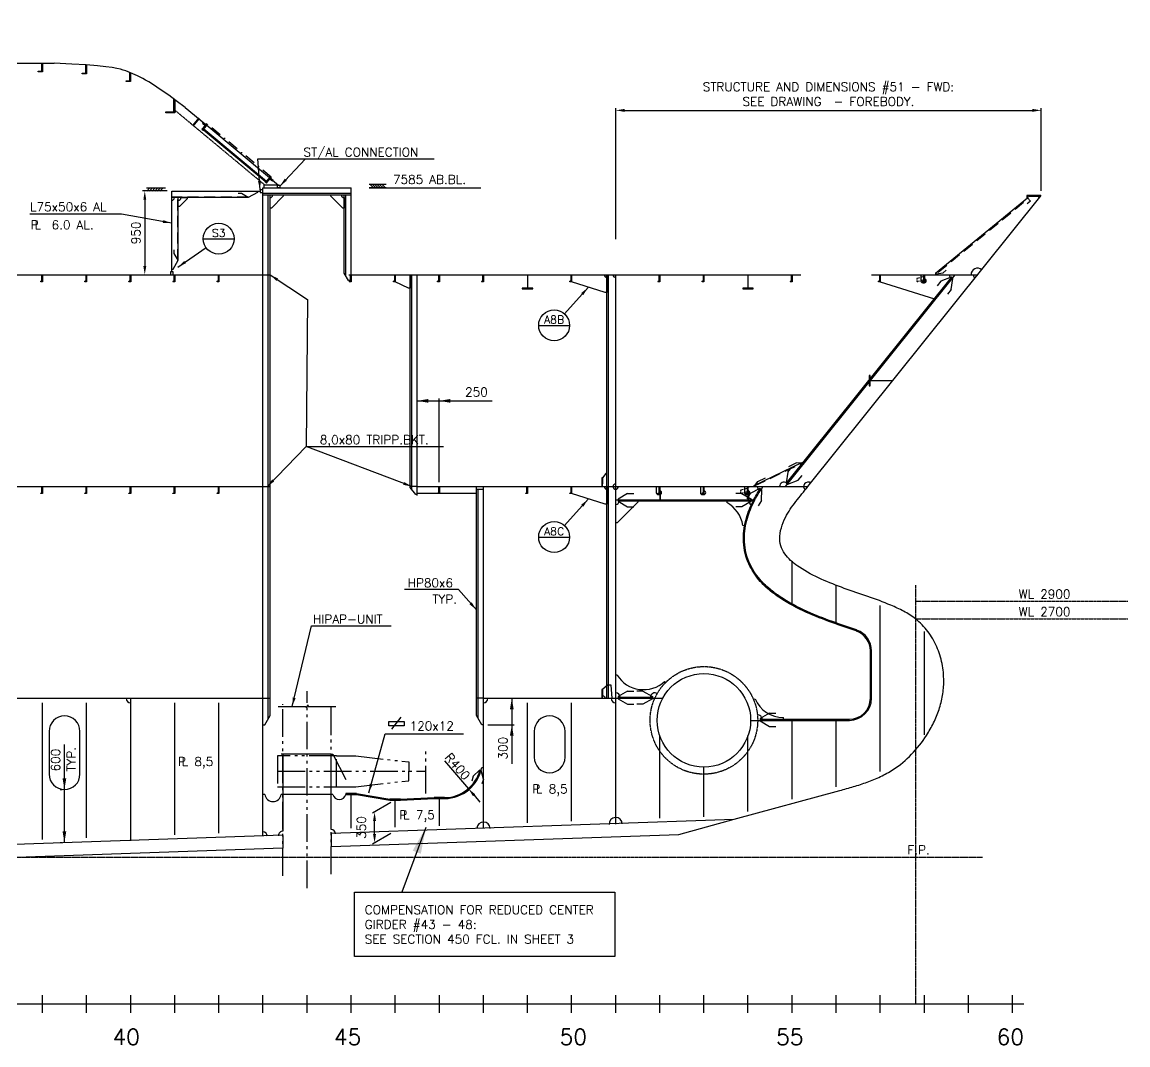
# Model space of a CAD drawing. Extents: x 53504 to 219407, y 25397 to 156081.
# Drawn here: x 135200 to 147739, y 88705 to 100298 of the extents above; entities that cross this region are included whole.
import ezdxf
from ezdxf.enums import TextEntityAlignment as Align

# ---------------------------------------------------------------- set-up
doc = ezdxf.new("R2010")
doc.units = 0
doc.header["$LTSCALE"] = 250
for name, pattern in [('CENTER', [3, 2.5, -0.25, 0, -0.25]), ('DASHDOT', [1, 0.5, -0.25, 0, -0.25]), ('DASHED', [0.75, 0.5, -0.25]), ('PHANTOM', [2.1, 1.25, -0.2, 0.125, -0.2, 0.125, -0.2])]:
    doc.linetypes.add(name, pattern=pattern)
doc.layers.get('0').update_dxf_attribs({"linetype": 'CONTINUOUS'})
doc.layers.get('DEFPOINTS').update_dxf_attribs({"linetype": 'CONTINUOUS'})
for name, color, linetype in [('REV C3', 3, 'CONTINUOUS'), ('S0CE1', 1, 'CENTER'), ('S0CO1', 1, 'CONTINUOUS'), ('S0CO2', 2, 'CONTINUOUS'), ('S0CO3', 3, 'CONTINUOUS'), ('S0CO5', 4, 'CONTINUOUS'), ('S0DA1', 1, 'DASHED'), ('S0DIM', 2, 'CONTINUOUS'), ('S0PH1', 1, 'PHANTOM'), ('S0TX2', 2, 'CONTINUOUS'), ('S0TX3', 3, 'CONTINUOUS')]:
    doc.layers.add(name, color=color, linetype=linetype)
doc.styles.add('18', font='romans', dxfattribs={"height": 180})
doc.styles.add('ROMANS', font='romans', dxfattribs={"height": 100})
doc.dimstyles.new('MEDIUM', dxfattribs={"dimscale": 0.5, "dimtxt": 2, "dimasz": 2, "dimexe": 50, "dimexo": 100, "dimgap": 100, "dimtad": 1, "dimdsep": 46, "dimtxsty": 'ROMANS', "dimblk1": 'PIL-2', "dimblk2": 'PIL-3', "dimsah": 1, "dimcen": 200, "dimclrd": 1, "dimclre": 1, "dimclrt": 2, "dimazin": 2, "dimtfac": 1, "dimtmove": 0, "dimatfit": 3, "dimldrblk": 'PIL-3', "dimfxl": 1, "dimtvp": 100, "dimtolj": 1, "dimarcsym": 0})
doc.dimstyles.get("Standard").update_dxf_attribs({"dimscale": 50, "dimtxt": 2, "dimasz": 2, "dimexe": 0.5, "dimexo": 1, "dimgap": 1, "dimtad": 1, "dimdsep": 46, "dimtxsty": 'ROMANS', "dimcen": 1.5, "dimclrd": 1, "dimclre": 1, "dimclrt": 2, "dimazin": 2, "dimtfac": 1, "dimtmove": 2, "dimatfit": 3, "dimfxl": 1, "dimtvp": 100, "dimtolj": 1, "dimarcsym": 0})

# ---------------------------------------------------------------- blocks, each defined once
blk = doc.blocks.new('HP80x7')
at = {"color": 0, "linetype": 'ByBlock'}
blk.add_lwpolyline([(17, -80, 0.773344), (19, -73), (8, -66, -0.267949), (6, -63), (6, 0), (0, 0), (0, -80), (17, -80)], format="xyb", dxfattribs=at)
blk = doc.blocks.new('hipap-s')
at = {"layer": 'S0CO1', "color": 0, "linetype": 'ByBlock'}
for p, q in [((1345, 925), (1345, 1425)), ((335, 1350), (553, 1350)), ((553, 1350), (1153, 1281)), ((1153, 1281), (1153, 1175)), ((-335, 1175), (1345, 1175)), ((1153, 1069), (1153, 1175)), ((553, 1000), (1153, 1069)), ((335, 1000), (553, 1000))]:
    blk.add_line(p, q, dxfattribs=at)
blk.add_lwpolyline([(-327, 1911), (-11, 1911), (-5, 1894), (8, 1928), (14, 1911), (329, 1911)], dxfattribs=at)
at = {"layer": 'S0CO1', "color": 0, "linetype": 'ByBlock', "flags": 128}
for points in [[(-273, -9), (-273, 1938)], [(273, 9), (273, 1938)]]:
    blk.add_lwpolyline(points, dxfattribs=at)
at = {"layer": 'S0CO1', "color": 0, "linetype": 'ByBlock'}
blk.add_lwpolyline([(-335, 1000), (335, 1000), (335, 1350), (-335, 1350)], close=True, dxfattribs=at)
at = {"layer": 'S0PH1', "color": 0, "linetype": 'PHANTOM', "flags": 128}
blk.add_lwpolyline([(0, -150), (0, 2085)], dxfattribs=at)
blk = doc.blocks.new('snip')
at = {"color": 0, "linetype": 'ByBlock'}
for p, q in [((-75, -151), (-75, -221)), ((75, -151), (75, -221))]:
    blk.add_line(p, q, dxfattribs=at)
blk.add_lwpolyline([(75, -151), (13, -43), (-12, -43), (-75, -151)], dxfattribs=at)
blk = doc.blocks.new('PIL-2')
at = {"color": 0, "linetype": 'ByBlock'}
blk.add_line((0, 0), (-250, 0), dxfattribs=at)
blk.add_solid([(-125, 21), (-125, -21), (0, 0)], dxfattribs=at)
blk = doc.blocks.new('PIL-3')
at = {"color": 0, "linetype": 'ByBlock'}
blk.add_line((0, 0), (250, 0), dxfattribs=at)
blk.add_solid([(125, 21), (125, -21), (0, 0)], dxfattribs=at)
blk = doc.blocks.new('*D24')
at = {"layer": 'DEFPOINTS', "color": 0, "transparency": 16777216}
for p in [(140431, 92634), (140431, 92334), (140753, 92334)]:
    blk.add_point(p, dxfattribs=at)
at = {"layer": 'S0DIM', "color": 1, "lineweight": -2, "transparency": 16777216}
for p, q in [((140481, 92634), (140778, 92634)), ((140753, 92633), (140753, 92335)), ((140481, 92334), (140778, 92334)), ((140753, 92334), (140753, 91889))]:
    blk.add_line(p, q, dxfattribs=at)
for name, p, rotation in [('PIL-2', (140753, 92634), 90), ('PIL-3', (140753, 92334), 270)]:
    blk.add_blockref(name, p, dxfattribs=dict(at, rotation=rotation))
at = {"layer": 'S0DIM', "color": 2, "transparency": 16777216, "insert": (140653, 92068), "char_height": 100, "attachment_point": 5, "rotation": 90, "style": 'ROMANS'}
blk.add_mtext('\\A1;300', dxfattribs=at)
blk = doc.blocks.new('HP-UTK-80-LUG')
at = {"color": 0, "linetype": 'ByBlock'}
for p, q in [((-86, -48), (-86, -54)), ((-86, -63), (-86, -69)), ((-54, -33), (-80, -40)), ((-54, -71), (-75, -77)), ((-6, -20), (-45, -30)), ((-6, -58), (-45, -69)), ((0, -10), (8, -2))]:
    blk.add_line(p, q, dxfattribs=at)
blk.add_lwpolyline([(-40, -6), (-40, -2), (-40, -48), (-40, -69, 0.414214), (-19, -90), (0, -90, 1), (0, -48)], format="xyb", dxfattribs=at)
for centre, start, end in [((-77, -48), 105, 180), ((-77, -69), 180, 285)]:
    blk.add_arc(centre, 8.33, start, end, dxfattribs=at)
blk = doc.blocks.new('HP-UTK-80-O')
at = {"color": 0, "linetype": 'ByBlock'}
blk.add_line((0, -10), (8, -2), dxfattribs=at)
blk.add_lwpolyline([(-40, -6), (-40, -2), (-40, -48), (-40, -69, 0.414214), (-19, -90), (0, -90, 1), (0, -48)], format="xyb", dxfattribs=at)
blk = doc.blocks.new('KNE250')
at = {"layer": 'S0CO1', "color": 0}
blk.add_lwpolyline([(40, 0), (250, 0), (250, -15), (15, -250), (0, -250), (0, -40, 0.414214)], format="xyb", close=True, dxfattribs=at)
blk = doc.blocks.new('SNIP-1')
at = {"color": 0, "linetype": 'PHANTOM'}
blk.add_lwpolyline([(0, 0), (0, -5), (87, -55), (287, -55)], dxfattribs=at)
blk = doc.blocks.new('*D28')
at = {"layer": 'DEFPOINTS', "color": 0, "transparency": 16777216}
for p in [(146757, 99298), (146757, 98334), (141931, 97786)]:
    blk.add_point(p, dxfattribs=at)
at = {"layer": 'S0TX2', "color": 1, "lineweight": -2, "transparency": 16777216}
for p, q in [((141931, 97836), (141931, 99323)), ((146757, 98384), (146757, 99323)), ((142031, 99298), (146657, 99298))]:
    blk.add_line(p, q, dxfattribs=at)
at = {"layer": 'S0TX2', "color": 1, "transparency": 16777216}
for points in [[(142031, 99314), (142031, 99281), (141931, 99298)], [(146657, 99314), (146657, 99281), (146757, 99298)]]:
    blk.add_solid(points, dxfattribs=at)
at = {"layer": 'S0TX2', "color": 2, "transparency": 16777216, "insert": (144344, 99481), "char_height": 100, "attachment_point": 5, "style": 'ROMANS'}
blk.add_mtext('\\A1;STRUCTURE AND DIMENSIONS #51 - FWD:\\PSEE DRAWING  - FOREBODY.', dxfattribs=at)
blk = doc.blocks.new('L100X50X8')
at = {"layer": 'S0CO2'}
blk.add_lwpolyline([(0, 0), (0, -100), (50, -100), (50, -92), (8, -92), (8, 0)], close=True, dxfattribs=at)
blk = doc.blocks.new('*D34')
at = {"layer": 'DEFPOINTS', "color": 0, "transparency": 16777216}
for p in [(135680, 91600), (135680, 91600), (135680, 91000)]:
    blk.add_point(p, dxfattribs=at)
at = {"layer": 'S0TX2', "color": 1, "lineweight": -2, "transparency": 16777216}
for p, q in [((135680, 91600), (135680, 92111)), ((135630, 91600), (135655, 91600)), ((135680, 91001), (135680, 91599)), ((135630, 91000), (135655, 91000))]:
    blk.add_line(p, q, dxfattribs=at)
for name, p, rotation in [('PIL-3', (135680, 91600), 90), ('PIL-2', (135680, 91000), 270)]:
    blk.add_blockref(name, p, dxfattribs=dict(at, rotation=rotation))
at = {"layer": 'S0TX2', "color": 2, "transparency": 16777216, "insert": (135580, 91933), "char_height": 100, "attachment_point": 5, "rotation": 90, "style": 'ROMANS'}
blk.add_mtext('\\A1;600', dxfattribs=at)
blk = doc.blocks.new('PLDIM2')
at = {"layer": 'S0TX2', "style": 'ROMANS'}
for s, p in [('P', (-19, 0)), ('L', (23, 0))]:
    blk.add_text(s, height=100, dxfattribs=at).set_placement(p)
blk.add_attdef('XX.X', (168, -1), '', height=100, dxfattribs=at)
blk = doc.blocks.new('*D36')
at = {"layer": 'DEFPOINTS', "color": 0, "transparency": 16777216}
for p in [(139931, 96005), (139681, 95502), (139931, 95034)]:
    blk.add_point(p, dxfattribs=at)
at = {"layer": 'S0TX2', "color": 1, "lineweight": -2, "transparency": 16777216}
for p, q in [((139681, 95552), (139681, 96030)), ((139682, 96005), (139930, 96005)), ((139931, 95084), (139931, 96030)), ((139931, 96005), (140531, 96005))]:
    blk.add_line(p, q, dxfattribs=at)
at = {"layer": 'S0TX2', "color": 1, "lineweight": -2, "transparency": 16777216, "rotation": 180}
blk.add_blockref('PIL-2', (139681, 96005), dxfattribs=at)
at = {"layer": 'S0TX2', "color": 1, "lineweight": -2, "transparency": 16777216}
blk.add_blockref('PIL-3', (139931, 96005), dxfattribs=at)
at = {"layer": 'S0TX2', "color": 2, "transparency": 16777216, "insert": (140352, 96105), "char_height": 100, "attachment_point": 5, "style": 'ROMANS'}
blk.add_mtext('\\A1;250', dxfattribs=at)
blk = doc.blocks.new('FLST-2')
at = {"layer": 'S0TX2', "color": 1}
for p, q in [((-256, 101), (-256, 151)), ((-256, 151), (-81, 151)), ((-222, 65), (-117, 198)), ((-81, 151), (-81, 101)), ((-81, 101), (-256, 101))]:
    blk.add_line(p, q, dxfattribs=at)
at = {"layer": 'S0TX2', "style": 'ROMANS'}
blk.add_attdef('FL.ST', (-20, 50), '', height=100, dxfattribs=at)
blk = doc.blocks.new('L150X100X10')
at = {"layer": 'S0CO2'}
blk.add_lwpolyline([(0, 0), (0, -150), (100, -150), (100, -150), (100, -140), (15, -140, -0.414214), (10, -135), (10, 0)], format="xyb", close=True, dxfattribs=at)
blk = doc.blocks.new('HP160x7')
at = {"color": 0}
blk.add_lwpolyline([(0, 0), (0, -160), (23, -160, 0.767327), (26, -149), (10, -140, -0.267949), (7, -134), (7, 0)], format="xyb", close=True, dxfattribs=at)
blk = doc.blocks.new('DET2')
at = {"layer": 'S0TX3', "color": 1}
blk.add_line((-175, 0), (175, 0), dxfattribs=at)
blk.add_circle((0, 0), 175, dxfattribs=at)
at = {"layer": 'S0TX3', "color": 2, "style": 'ROMANS'}
for tag, p in [('DET1', (0, 20)), ('DET2', (0, -120))]:
    blk.add_attdef(tag, text='', height=90, dxfattribs=at).set_placement(p, align=Align.CENTER)
blk = doc.blocks.new('*X7')
at = {"color": 0}
for p, q in [((13410, 17177), (13450, 17217)), ((13439, 17177), (13479, 17217)), ((13467, 17177), (13507, 17217)), ((13495, 17177), (13535, 17217)), ((13523, 17177), (13563, 17217)), ((13552, 17177), (13592, 17217))]:
    blk.add_line(p, q, dxfattribs=at)
blk = doc.blocks.new('TYKK')
at = {"layer": 'S0CO1'}
for p, q in [((-2.04, 0.82), (2.04, 0.82)), ((-2.04, 0), (2.04, 0))]:
    blk.add_line(p, q, dxfattribs=at)
at = {"layer": 'S0CO1', "xscale": 0.0204, "yscale": 0.0204, "zscale": 0.0204}
blk.add_blockref('*X7', (-275.41, -350.41), dxfattribs=at)
blk = doc.blocks.new('KNE150')
at = {"layer": 'S0CO1', "color": 0}
blk.add_lwpolyline([(30, 0), (150, 0), (150, -15), (15, -150), (0, -150), (0, -30, 0.414214)], format="xyb", close=True, dxfattribs=at)
blk = doc.blocks.new('*D61')
at = {"layer": 'DEFPOINTS', "color": 0, "transparency": 16777216}
for p in [(139431, 91479), (139197, 91344), (139431, 91129)]:
    blk.add_point(p, dxfattribs=at)
at = {"layer": 'S0CO1', "color": 1, "lineweight": -2, "transparency": 16777216}
for p, q in [((139381, 91451), (139172, 91330)), ((139197, 91094), (139197, 91244)), ((139381, 91101), (139172, 90980))]:
    blk.add_line(p, q, dxfattribs=at)
at = {"layer": 'S0CO1', "color": 1, "transparency": 16777216}
for points in [[(139180, 91244), (139213, 91244), (139197, 91344)], [(139180, 91094), (139213, 91094), (139197, 90994)]]:
    blk.add_solid(points, dxfattribs=at)
at = {"layer": 'S0CO1', "color": 2, "transparency": 16777216, "insert": (139047, 91169), "char_height": 100, "attachment_point": 5, "rotation": 90, "style": 'ROMANS'}
blk.add_mtext('\\A1;350', dxfattribs=at)
blk = doc.blocks.new('*D64')
at = {"layer": 'DEFPOINTS', "color": 0, "transparency": 16777216}
for p in [(139989, 91926), (140261, 91609)]:
    blk.add_point(p, dxfattribs=at)
at = {"layer": 'S0CO1', "color": 1, "lineweight": -2, "transparency": 16777216}
for p, q in [((139989, 91926), (140261, 91609)), ((140326, 91534), (140391, 91458))]:
    blk.add_line(p, q, dxfattribs=at)
at = {"layer": 'S0CO1', "color": 1, "transparency": 16777216}
blk.add_solid([(140339, 91545), (140313, 91523), (140261, 91609)], dxfattribs=at)
at = {"layer": 'S0CO1', "color": 2, "transparency": 16777216, "insert": (140138, 91861), "char_height": 100, "attachment_point": 5, "rotation": 310.6779, "style": 'ROMANS'}
blk.add_mtext('\\A1;R400', dxfattribs=at)
blk = doc.blocks.new('vin')
at = {"layer": 'S0CO1', "linetype": 'ByBlock'}
for p, q in [((-15, 0), (65, 0)), ((-5, 20), (16, 20)), ((0, 40), (12, 40)), ((0, 40), (0, 0)), ((12, 40), (12, 0)), ((65, 3), (65, -22)), ((65, 3), (70, 3)), ((70, 3), (70, -22)), ((-15, -12), (65, -12)), ((53, -938), (53, -12)), ((65, -22), (70, -22)), ((65, -938), (65, -22)), ((-15, -938), (65, -938)), ((-15, -950), (65, -950)), ((-5, -970), (16, -970)), ((0, -990), (0, -950)), ((0, -990), (12, -990)), ((12, -990), (12, -950)), ((65, -953), (65, -928)), ((65, -928), (70, -928)), ((65, -953), (70, -953)), ((70, -953), (70, -928))]:
    blk.add_line(p, q, dxfattribs=at)
at = {"layer": 'S0CO1', "linetype": 'DASHDOT'}
blk.add_line((-15, 0), (-15, -950), dxfattribs=at)
blk = doc.blocks.new('*D85')
at = {"layer": 'DEFPOINTS', "color": 0, "linetype": 'ByBlock', "transparency": 16777216}
for p in [(136896, 98384), (136521, 97434), (136591, 97434)]:
    blk.add_point(p, dxfattribs=at)
at = {"layer": 'S0CO1', "color": 1, "linetype": 'ByBlock', "lineweight": -2, "transparency": 16777216}
for p, q in [((136846, 98384), (136566, 98384)), ((136591, 98284), (136591, 97534)), ((136571, 97434), (136616, 97434))]:
    blk.add_line(p, q, dxfattribs=at)
at = {"layer": 'S0CO1', "color": 1, "linetype": 'ByBlock', "transparency": 16777216}
for points in [[(136575, 98284), (136608, 98284), (136591, 98384)], [(136575, 97534), (136608, 97534), (136591, 97434)]]:
    blk.add_solid(points, dxfattribs=at)
at = {"layer": 'S0CO1', "color": 2, "linetype": 'ByBlock', "transparency": 16777216, "insert": (136491, 97909), "char_height": 100, "attachment_point": 5, "rotation": 90, "style": 'ROMANS'}
blk.add_mtext('\\A1;950', dxfattribs=at)
blk = doc.blocks.new('ST10011')
at = {"layer": 'S0CO1'}
for p, q in [((4.24, 0.65), (-0.08, 0.65)), ((0, 0), (0.65, 0.65)), ((0.6, 0), (1.25, 0.65)), ((1.2, 0), (1.85, 0.65)), ((1.8, 0), (2.45, 0.65)), ((2.4, 0), (3.05, 0.65)), ((3, 0), (3.65, 0.65))]:
    blk.add_line(p, q, dxfattribs=at)

msp = doc.modelspace()

# ---------------------------------------------------------------- linework, layer by layer
at = {"layer": 'S0CE1', "color": 0, "ltscale": 0.02}
msp.add_line((109347.066, 89169.466), (146559.975, 89169.466), dxfattribs=at)
at = {"layer": 'S0CO1', "color": 0}
for p, q in [((137764.349, 98308.546), (136896.272, 98308.546)), ((136971.272, 97600.469), (136971.272, 98308.546)), ((137931.272, 98358.546), (138931.272, 98358.546)), ((137931.272, 98338.546), (138931.272, 98338.546)), ((145556.844, 97450.798), (146601.639, 98305.903)), ((143854.913, 95033.546), (145779.406, 97433.546)), ((145556.844, 97450.798), (145556.844, 97433.546)), ((143869.486, 95070.901), (145740.571, 97404.298)), ((144931.272, 97353.546), (145545.07, 97160.491)), ((140351.272, 94953.546), (139681.272, 94953.546)), ((140351.272, 95003.546), (140431.272, 95003.546)), ((143189.663, 94871.546), (143189.663, 94851.546)), ((143392.277, 94587.792), (143372.578, 94591.252)), ((141946.272, 92895.546), (141931.272, 92895.546)), ((142486.152, 92824.009), (142497.675, 92812.607)), ((141931.272, 92633.546), (142463.939, 92633.546)), ((141958.388, 92645.546), (142347.739, 92645.546)), ((143493.022, 92621.321), (143511.44, 92629.117)), ((143833.755, 92395.546), (143833.755, 92415.546)), ((138704.272, 92001.051), (138138.272, 92001.051)), ((138158.272, 92001.051), (138158.272, 91128)), ((138704.272, 91146.727), (138704.272, 92001.051)), ((138704.272, 92001.051), (138724.272, 92001.051)), ((138724.272, 92001.051), (138871.272, 91712.544)), ((140411.272, 91848.432), (140431.272, 91848.432)), ((137951.272, 91544.7), (137931.272, 91544.7)), ((138724.272, 91544.7), (138138.272, 91544.7)), ((138991.272, 91554.09), (139371.272, 91491.392)), ((138991.272, 91542.09), (139371.272, 91479.392)), ((139491.272, 91491.392), (139871.272, 91508.541)), ((139491.272, 91479.392), (139871.272, 91496.541)), ((138158.272, 91078), (138158.272, 90935.254)), ((138704.272, 91096.727), (138704.272, 90954.146)), ((138158.272, 90935.254), (125957.323, 90513.078))]:
    msp.add_line(p, q, dxfattribs=at)
for points in [[(137001.272, 98308.546), (137071.272, 98308.546), (137071.272, 98293.546), (136986.272, 98208.546), (136971.272, 98208.546), (136971.272, 98278.546, 0.414213562)], [(135681.272, 91599.994), (135681.272, 91599.994, 0.414213562), (135856.272, 91774.994), (135856.272, 92258.546, 0.414213562), (135681.272, 92433.546), (135681.272, 92433.546, 0.414213562), (135506.272, 92258.546), (135506.272, 91774.994, 0.414213562)], [(141181.272, 91790.304), (141181.272, 91790.304, 0.414213562), (141356.272, 91965.304), (141356.272, 92258.546, 0.414213562), (141181.272, 92433.546), (141181.272, 92433.546, 0.414213562), (141006.272, 92258.546), (141006.272, 91965.304, 0.414213562)]]:
    msp.add_lwpolyline(points, format="xyb", close=True, dxfattribs=at)
for points in [[(137649.546, 98358.546), (137688.139, 98358.546), (137764.349, 98314.546), (137764.349, 98308.546)], [(137868.272, 98383.546), (137868.272, 98368.546), (137764.349, 98308.546)], [(137931.272, 92333.546), (137951.272, 92333.546), (138011.272, 92437.469), (138011.272, 98338.546)], [(138851.272, 97452.197), (138851.272, 98338.546)], [(146601.639, 98305.903), (146633.307, 98267.21), (146596.662, 98237.218)], [(136921.272, 97715.271), (136921.272, 97676.679), (136965.272, 97600.469), (136971.272, 97600.469)], [(136896.272, 97496.546), (136911.272, 97496.546), (136971.272, 97600.469)], [(138925.272, 97370.825), (138900.162, 97370.825), (138851.272, 97452.197)], [(139601.272, 97433.546), (139601.272, 97283.546), (139581.272, 97283.546), (139431.272, 97353.546)], [(139681.272, 94943.546), (139666.272, 94943.546), (139601.272, 95024.389), (139601.272, 97433.546)], [(141831.272, 97433.546), (141831.272, 97233.546), (141811.272, 97233.546), (141431.272, 97353.546)], [(145556.844, 97450.798), (145564.041, 97443.766), (145642.989, 97456.692), (145678.637, 97485.867)], [(143499.532, 95033.546), (143499.532, 95047.253), (144041.443, 95307.285), (144052.057, 95298.674)], [(141831.272, 95183.546), (141820.12, 95183.546), (141781.272, 95133.546), (141781.272, 95063.546)], [(140431.272, 92333.546), (140411.272, 92333.546), (140351.272, 92437.469), (140351.272, 95033.546)], [(141831.272, 95033.546), (141831.272, 94833.546), (141811.272, 94833.546), (141431.272, 94953.546)]]:
    msp.add_lwpolyline(points, dxfattribs=at)
at = {"layer": 'S0CO1', "color": 0, "flags": 128}
for points in [[(137991.272, 92402.828), (137991.272, 98338.546)], [(138871.272, 97418.909), (138871.272, 98338.546)], [(139621.272, 95004.389), (139621.272, 97433.546)], [(141831.272, 95033.546), (141831.272, 97433.546)], [(141851.272, 95033.546), (141851.272, 97433.546)], [(140371.272, 92402.828), (140371.272, 95003.546)], [(141831.272, 92633.546), (141831.272, 95033.546)], [(141851.272, 92633.546), (141851.272, 95033.546)], [(141931.272, 94883.546), (143495.848, 94883.546)], [(141958.388, 94871.546), (143470.51, 94871.546)], [(138704.272, 90954.146), (142646.419, 91090.552), (143276.272, 91262.436)]]:
    msp.add_lwpolyline(points, dxfattribs=at)
at = {"layer": 'S0CO1', "color": 0}
for points in [[(141781.272, 95033.546), (141781.272, 95133.546), (141773.272, 95133.546), (141773.272, 95033.546)], [(141781.272, 92633.546), (141781.272, 92733.546), (141773.272, 92733.546), (141773.272, 92633.546)], [(138967.485, 90435.33), (141920.498, 90435.33), (141920.498, 89707.197), (138967.485, 89707.197)]]:
    msp.add_lwpolyline(points, close=True, dxfattribs=at)
at = {"layer": 'S0CO1', "color": 0, "flags": 128}
for points in [[(142431.272, 94883.546), (142439.272, 94883.546), (142439.272, 94983.546), (142431.272, 94983.546)], [(143431.272, 94883.546), (143439.272, 94883.546), (143439.272, 94983.546), (143431.272, 94983.546)]]:
    msp.add_lwpolyline(points, close=True, dxfattribs=at)
for points in [[(143568.388, 92395.546), (144581.272, 92395.546, 0.414213562), (144819.272, 92633.546), (144819.272, 93171.469, 0.315727967), (144662.323, 93395.243, 0.000357478), (144657.79, 93396.762, -0.005625), (144383.704, 93491.846, -0.017773), (144095.934, 93607.026, -0.04215), (143788.837, 93775.009, -0.024785), (143673.89, 93859.584, -0.054326), (143539.664, 93995.723, -0.068981), (143430.765, 94180.736, -0.098877), (143379.272, 94438.526, -0.071149), (143413.847, 94680.347, -0.046315), (143488.799, 94869.845, -0.030762), (143569.332, 95007.062, -0.000460436), (143571.449, 95010.203, -0.000460436)], [(143461.272, 92383.546), (144581.272, 92383.546, 0.414213562), (144831.272, 92633.546), (144831.272, 93171.469, 0.315884126), (144666.277, 93406.574, 0.000367818), (144661.595, 93408.143, -0.005625), (144387.765, 93503.139, -0.017773), (144100.786, 93618.001, -0.04215), (143795.461, 93785.015, -0.024785), (143681.472, 93868.885, -0.054326), (143549.072, 94003.173, -0.068981), (143441.844, 94185.345, -0.098877), (143391.272, 94438.527, -0.071149), (143425.366, 94676.984, -0.046315), (143499.502, 94864.419, -0.030762), (143579.288, 95000.363, -0.004922108), (143602.089, 95033.546, -0.004922108)]]:
    msp.add_lwpolyline(points, format="xyb", dxfattribs=at)
at = {"layer": 'S0CO1', "color": 0}
msp.add_lwpolyline([(141891.274, 92633.546), (141881.274, 92783.546), (141836.274, 92783.546), (141781.272, 92733.546), (141781.272, 92663.546, -0.414213562), (141811.272, 92633.546)], format="xyb", dxfattribs=at)
for centre, radius, start, end in [((136896.272, 98308.546), 30, 270, 0), ((146751.838, 98326.546), 30, 179.999994, 231.2749331), ((141831.272, 97433.546), 30, 180, 270), ((141931.272, 97433.546), 30, 180, 270), ((141931.272, 97433.546), 30, 180, 270), ((141931.272, 97433.546), 30, 180, 270), ((145764.024, 97433.546), 50, 180, 231.2748514), ((146035.765, 97433.546), 75, 51.2738807, 180), ((146035.765, 97433.546), 50, 180, 231.2748514), ((141931.272, 95033.546), 30, 90, 0), ((143839.532, 95033.546), 50, 51.2748514, 180), ((144111.272, 95033.546), 50, 51.2748283, 231.016195), ((141831.272, 95033.546), 30, 180, 270), ((143587.633, 95033.546), 50, 180, 235.748862), ((143021.723, 94539.545), 354.645, 8.3836384, 61.612969), ((143489.663, 94871.546), 50, 180, 244.3166588), ((142246.685, 93089.756), 357.723, 212.8817093, 312.022307), ((141931.272, 92645.546), 50, 0, 90), ((142374.855, 92645.546), 50, 56.7060373, 180), ((136431.272, 92633.546), 50, 180, 270), ((140431.272, 92633.546), 50, 270, 0), ((141931.272, 92633.546), 50, 180, 270), ((143833.755, 92765.546), 350, 202.9418014, 270), ((143541.154, 92395.546), 50, 0, 93.4760483), ((139988.525, 91926.412), 417.879, 270.366171, 344.9379601), ((139988.525, 91926.412), 429.879, 270.366171, 349.5486381), ((138044.772, 91557.623), 94.389, 187.8691979, 352.1308021), ((138798.073, 91560.347), 75.442, 191.9707488, 345.9948801), ((140431.272, 91155.963), 75, 1.9644587, 175.8388689), ((141931.272, 91207.413), 75, 1.9644587, 181.9644587), ((137931.272, 91070.214), 50, 1.9644587, 90), ((138158.272, 91078), 50, 90, 181.9644587), ((138704.272, 91096.727), 50, 1.9644587, 90)]:
    msp.add_arc(centre, radius, start, end, dxfattribs=at)
at = {"layer": 'S0CO2', "color": 0}
for p, q in [((138096.397, 98451.546), (137941.705, 98451.546)), ((137941.705, 98451.546), (137941.705, 98418.546))]:
    msp.add_line(p, q, dxfattribs=at)
for points in [[(137143.414, 99124.321), (137207.354, 99201.208), (137199.665, 99207.602), (137135.725, 99130.715)], [(138121.397, 98418.546), (138096.397, 98418.546), (138096.397, 98451.546), (138121.397, 98451.546)], [(137931.272, 98368.546), (137931.272, 98398.546), (137898.272, 98398.546), (137898.272, 98368.546)], [(136881.272, 97433.546), (136911.272, 97433.546), (136911.272, 97466.546), (136881.272, 97466.546)], [(140871.272, 97273.546), (140991.272, 97273.546), (140991.272, 97283.546), (140871.272, 97283.546)], [(143371.272, 97273.546), (143491.272, 97273.546), (143491.272, 97283.546), (143371.272, 97283.546)], [(144805.16, 96173.546), (144817.16, 96173.546), (144817.16, 96293.546), (144805.16, 96293.546)], [(138871.272, 91542.09), (138991.272, 91542.09), (138991.272, 91554.09), (138871.272, 91554.09)], [(139371.272, 91479.392), (139491.272, 91479.392), (139491.272, 91491.392), (139371.272, 91491.392)], [(139871.272, 91496.541), (139991.272, 91496.541), (139991.272, 91508.541), (139871.272, 91508.541)]]:
    msp.add_lwpolyline(points, close=True, dxfattribs=at)
at = {"layer": 'S0CO3', "color": 0, "flags": 128}
for points in [[(143931.272, 93702.43), (143931.272, 94181.338)], [(144431.272, 93487.583), (144431.272, 93913.86)], [(144931.272, 91805.058), (144931.272, 93686.512)], [(145431.272, 92217.929), (145431.272, 93392.471)], [(135431.272, 91034.494), (135431.272, 92583.546)], [(135931.272, 91051.644), (135931.272, 92583.546)], [(136931.272, 91085.943), (136931.272, 92583.546)], [(137431.272, 91103.093), (137431.272, 92583.546)], [(140931.272, 91223.142), (140931.272, 92583.546)], [(141431.272, 91240.292), (141431.272, 92583.546)], [(143931.272, 91489.093), (143931.272, 92383.546)], [(144431.272, 91629.26), (144431.272, 92383.546)], [(142431.272, 91274.592), (142431.272, 92207.762)], [(143431.272, 91348.925), (143431.272, 92207.762)], [(142931.272, 91291.742), (142931.272, 91853.546)], [(138931.272, 91162.091), (138931.272, 91542.09)], [(139431.272, 91171.693), (139431.272, 91479.392)], [(139931.272, 91188.843), (139931.272, 91496.541)]]:
    msp.add_lwpolyline(points, dxfattribs=at)
at = {"layer": 'S0CO5', "color": 0}
for p, q in [((127011.272, 99833.546), (135562.711, 99833.546)), ((137050.336, 99331.778), (137284.243, 99137.27)), ((138014.643, 98529.803), (138108.802, 98451.546)), ((136896.272, 97466.546), (136896.272, 98383.546)), ((137931.272, 91070.214), (137931.272, 98418.546)), ((137931.272, 98418.546), (138931.272, 98418.546)), ((138931.272, 97433.546), (138931.272, 98418.546)), ((140931.272, 97433.546), (140931.272, 97283.546)), ((143431.272, 97433.546), (143431.272, 97283.546)), ((145073.519, 96233.546), (144817.16, 96233.546))]:
    msp.add_line(p, q, dxfattribs=at)
msp.add_lwpolyline([(137050.336, 99331.505), (136948.507, 99407.299), (136862.349, 99469.732), (136789.948, 99520.485), (136729.389, 99561.244), (136678.757, 99593.689), (136636.139, 99619.505), (136599.619, 99640.375), (136567.282, 99657.981), (136537.444, 99673.756), (136509.332, 99688.129), (136482.403, 99701.28), (136456.114, 99713.386), (136429.922, 99724.627), (136403.285, 99735.182), (136375.658, 99745.229), (136346.5, 99754.947), (136314.426, 99764.497), (136274.693, 99773.974), (136221.715, 99783.453), (136149.909, 99793.01), (136053.69, 99802.722), (135927.474, 99812.664), (135765.676, 99822.913), (135562.711, 99833.546)], dxfattribs=at)
at = {"layer": 'S0CO5', "color": 0, "flags": 128}
for points in [[(136896.272, 98383.546), (137898.272, 98383.546)], [(127781.272, 97433.546), (137931.272, 97433.546)], [(138906.272, 97433.546), (144031.272, 97433.546)], [(139681.272, 94933.546), (139681.272, 97433.546)], [(141931.272, 91207.413), (141931.272, 97433.546)], [(144831.272, 97433.546), (146035.765, 97433.546)], [(127781.272, 95033.546), (137931.272, 95033.546)], [(139681.272, 95033.546), (144111.272, 95033.546)], [(140431.272, 91155.963), (140431.272, 95033.546)], [(132406.272, 92633.546), (137931.272, 92633.546)], [(136431.272, 91018.764), (136431.272, 92633.546)], [(140431.272, 92633.546), (141931.272, 92633.546)]]:
    msp.add_lwpolyline(points, dxfattribs=at)
for points in [[(138704.272, 91104.236), (143276.272, 91262.436), (144471.272, 91588.546, 0.00445), (144628.243, 91632.885, 0.01636), (144783.235, 91683.715, 0.022316), (144933.766, 91746.337, 0.034242), (145076.272, 91825.546, 0.057672), (145286.448, 91999.355, 0.048581), (145455.272, 92213.546, 0.028422), (145535.596, 92355.931, 0.034209), (145597.506, 92507.235, 0.037115), (145637.272, 92665.735, 0.042923), (145651.272, 92828.546, 0.048516), (145631.916, 93027.577, 0.054965), (145572.112, 93218.394, 0.05818), (145471.127, 93390.82, 0.064678), (145331.272, 93533.546, 0.046818), (145196.491, 93620.471, 0.020439), (145051.272, 93688.546, 0.0187), (144788.438, 93787.499, -0.005625), (144523.108, 93879.545, -0.017773), (144262.524, 93983.844, -0.04215), (144016.272, 94118.546, -0.024785), (143934.198, 94178.933, -0.054326), (143862.659, 94251.494, -0.068981), (143811.159, 94338.99, -0.098877), (143791.272, 94438.546, -0.071149), (143809.334, 94564.876, -0.046315), (143856.272, 94683.546, -0.030762), (143911.164, 94777.074, -0.016483), (143974.629, 94865.009, -0.009352), (144042.577, 94949.58, 0.004923), (144111.272, 95033.546), (146757.452, 98333.546)], [(129930.816, 90821.479, 0.010952983), (130881.272, 90833.546), (138158.272, 91085.343)]]:
    msp.add_lwpolyline(points, format="xyb", dxfattribs=at)
at = {"layer": 'S0CO5', "color": 0}
msp.add_circle((142931.272, 92383.546), 530, dxfattribs=at)
at = {"layer": 'S0DA1', "color": 0}
for p, q in [((137764.349, 98314.546), (136896.272, 98314.546)), ((136965.272, 97600.469), (136965.272, 98308.546)), ((145589.593, 97464.679), (146607.972, 98298.164)), ((137931.272, 97433.546), (138011.272, 97433.546)), ((137931.272, 95033.546), (138011.272, 95033.546)), ((139681.272, 95033.546), (139601.272, 95033.546)), ((137931.272, 92633.546), (138011.272, 92633.546)), ((140431.272, 92633.546), (140351.272, 92633.546))]:
    msp.add_line(p, q, dxfattribs=at)
msp.add_lwpolyline([(143514.236, 95044.999), (144034.001, 95294.406)], dxfattribs=at)
at = {"layer": 'S0PH1', "color": 0, "ltscale": 0.02}
for p, q in [((136931.272, 99300.732), (137952.406, 98451.546)), ((145331.272, 93914.345), (145331.272, 89169.466)), ((145331.272, 93733.546), (147739.018, 93733.546)), ((145331.272, 93533.546), (147739.018, 93533.546)), ((108949.017, 90833.546), (146090.289, 90833.546))]:
    msp.add_line(p, q, dxfattribs=at)
at = {"layer": 'S0PH1', "color": 0, "linetype": 'ByBlock'}
msp.add_line((137293.469, 99129.597), (138005.417, 98537.477), dxfattribs=at)
at = {"layer": 'S0PH1', "color": 0, "ltscale": 0.02}
msp.add_circle((142931.272, 92383.546), 610, dxfattribs=at)
at = {"layer": 'S0TX2', "color": 0}
for p, q in [((139137.257, 98418.546), (140401.296, 98418.546)), ((135431.272, 89069.466), (135431.272, 89269.466)), ((135931.272, 89069.466), (135931.272, 89269.466)), ((136431.272, 89069.466), (136431.272, 89269.466)), ((136931.272, 89069.466), (136931.272, 89269.466)), ((137431.272, 89069.466), (137431.272, 89269.466)), ((137931.272, 89069.466), (137931.272, 89269.466)), ((138431.272, 89069.466), (138431.272, 89269.466)), ((138931.272, 89069.466), (138931.272, 89269.466)), ((139431.272, 89069.466), (139431.272, 89269.466)), ((139931.272, 89069.466), (139931.272, 89269.466)), ((140431.272, 89069.466), (140431.272, 89269.466)), ((140931.272, 89069.466), (140931.272, 89269.466)), ((141431.272, 89069.466), (141431.272, 89269.466)), ((141931.272, 89069.466), (141931.272, 89269.466)), ((142431.272, 89069.466), (142431.272, 89269.466)), ((142931.272, 89069.466), (142931.272, 89269.466)), ((143431.272, 89069.466), (143431.272, 89269.466)), ((143931.272, 89069.466), (143931.272, 89269.466)), ((144431.272, 89069.466), (144431.272, 89269.466)), ((144931.272, 89069.466), (144931.272, 89269.466)), ((145431.272, 89069.466), (145431.272, 89269.466)), ((145931.272, 89069.466), (145931.272, 89269.466)), ((146431.272, 89069.466), (146431.272, 89269.466))]:
    msp.add_line(p, q, dxfattribs=at)

# ---------------------------------------------------------------- block references
at = {"layer": 'REV C3', "color": 0, "linetype": 'ByBlock', "rotation": 230.2500000005875}
msp.add_blockref('vin', (138014.643, 98529.803), dxfattribs=at)
at = {"layer": 'S0CO1', "color": 0, "xscale": -1}
for name, p, rotation in [('L150X100X10', (136931.272, 99419.788), 359.9999999999909), ('snip', (143513.173, 94878.576), 270), ('snip', (142390.402, 92640.576), 270)]:
    msp.add_blockref(name, p, dxfattribs=dict(at, rotation=rotation))
at = {"layer": 'S0CO1', "color": 0, "xscale": 50, "yscale": 50, "zscale": 50}
msp.add_blockref('ST10011', (136613.311, 98383.546), dxfattribs=at)
at = {"layer": 'S0CO1', "color": 0}
for name, p in [('KNE150', (138011.272, 98338.546)), ('HP-UTK-80-LUG', (145431.272, 97433.546)), ('HP-UTK-80-O', (142431.272, 95033.546)), ('HP-UTK-80-O', (142931.272, 95033.546)), ('HP-UTK-80-LUG', (143431.272, 95033.546)), ('KNE250', (141931.272, 94871.546))]:
    msp.add_blockref(name, p, dxfattribs=at)
for name, p, rotation in [('KNE150', (138851.272, 98338.546), 270), ('snip', (145772.293, 97433.546), 321.2748514443948), ('snip', (143847.874, 95033.546), 141.274851444398), ('snip', (143599.218, 95043.174), 328.1201148580541), ('snip', (141915.725, 94878.576), 90), ('snip', (141915.725, 92640.576), 90), ('snip', (143525.725, 92390.576), 90)]:
    msp.add_blockref(name, p, dxfattribs=dict(at, rotation=rotation))
ref = msp.add_blockref('DET2', (137429.752, 97842.429), dxfattribs=at)
ref.add_attrib('DET1', 'S3', dxfattribs={"layer": 'S0TX3', "color": 2, "height": 90, "style": 'ROMANS'}).set_placement((137429.752, 97862.429), align=Align.CENTER)
ref = msp.add_blockref('DET2', (141232.805, 96860.855), dxfattribs=at)
ref.add_attrib('DET1', 'A8B', dxfattribs={"layer": 'S0TX3', "color": 2, "height": 90, "style": 'ROMANS'}).set_placement((141232.805, 96880.855), align=Align.CENTER)
for name, p, xscale, yscale, zscale, rotation in [('SNIP-1', (144033.46, 95295.533), 0.5, 0.5, 0.5, 205.6337319526107), ('SNIP-1', (143513.695, 95046.126), -0.5, 0.5, 0.5, 205.6337319525586), ('snip', (140405.371, 91849.52), 0.8, 0.8, 0.8, 344.2012910289245)]:
    msp.add_blockref(name, p, dxfattribs=dict(at, xscale=xscale, yscale=yscale, zscale=zscale, rotation=rotation))
ref = msp.add_blockref('DET2', (141232.805, 94460.855), dxfattribs=at)
ref.add_attrib('DET1', 'A8C', dxfattribs={"layer": 'S0TX3', "color": 2, "height": 90, "style": 'ROMANS'}).set_placement((141232.805, 94480.855), align=Align.CENTER)
for p, values in [((136986.039, 91867.589), {'XX.X': '8,5'}), ((141003.258, 91557.076), {'XX.X': '8,5'}), ((139497.47, 91263.03), {'XX.X': '7,5'})]:
    msp.add_blockref('PLDIM2', p, dxfattribs=at).add_auto_attribs(values)
at = {"layer": 'S0CO2', "color": 0, "xscale": -1}
for name, p in [('L100X50X8', (135431.272, 99833.546)), ('L100X50X8', (135931.272, 99812.365)), ('L100X50X8', (136430.806, 99724.048)), ('HP80x7', (135431.272, 97433.546)), ('HP80x7', (135931.272, 97433.546)), ('HP80x7', (136431.272, 97433.546)), ('HP80x7', (136931.272, 97433.546)), ('HP80x7', (137431.272, 97433.546)), ('HP80x7', (138931.272, 97433.546)), ('HP80x7', (139431.272, 97433.546)), ('HP80x7', (139931.272, 97433.546)), ('HP80x7', (140431.272, 97433.546)), ('HP80x7', (141431.272, 97433.546)), ('HP80x7', (142431.272, 97433.546)), ('HP80x7', (142931.272, 97433.546)), ('HP80x7', (143931.272, 97433.546)), ('HP80x7', (144931.272, 97433.546)), ('HP80x7', (145431.272, 97433.546)), ('HP80x7', (135431.272, 95033.546)), ('HP80x7', (135931.272, 95033.546)), ('HP80x7', (136431.272, 95033.546)), ('HP80x7', (136931.272, 95033.546)), ('HP80x7', (137431.272, 95033.546)), ('HP80x7', (139931.272, 95033.546)), ('HP80x7', (140931.272, 95033.546)), ('HP80x7', (141431.272, 95033.546)), ('HP80x7', (142431.272, 95033.546)), ('HP80x7', (142931.272, 95033.546)), ('HP80x7', (143431.272, 95033.546))]:
    msp.add_blockref(name, p, dxfattribs=at)
at = {"layer": 'S0CO2', "color": 0, "rotation": 269.999993979395}
msp.add_blockref('HP160x7', (146751.839, 98333.546), dxfattribs=at)
at = {"layer": 'S0PH1', "color": 0}
msp.add_blockref('hipap-s', (138431.272, 90631.012), dxfattribs=at)
at = {"layer": 'S0TX2', "color": 0, "xscale": -47.25, "yscale": 47.25, "zscale": 47.25}
msp.add_blockref('TYKK', (139233.647, 98418.546), dxfattribs=at)
at = {"layer": 'S0TX2', "color": 0}
ref = msp.add_blockref('PLDIM2', (135317.603, 97951.032), dxfattribs=at)
ref.add_attrib('XX.X', '6.0 AL.', (135534.6, 97949.573), dxfattribs={"height": 100, "style": 'ROMANS'})
msp.add_blockref('FLST-2', (139614.791, 92220.308), dxfattribs=at).add_auto_attribs({'FL.ST': '120x12'})

# ---------------------------------------------------------------- texts
for s, height, style, p in [('ST/AL CONNECTION', 100, 'ROMANS', (138390.446, 98773.827)), ('7585 AB.BL.', 100, 'ROMANS', (139405.563, 98464.665)), ('L75x50x6 AL', 100, 'ROMANS', (135291.211, 98154.524)), ('8,0x80 TRIPP.BKT.', 100, 'ROMANS', (138576.077, 95514.329)), ('HP80x6', 100, 'ROMANS', (139572.097, 93891.897)), ('TYP.', 100, 'ROMANS', (139853.049, 93707.086)), ('HIPAP-UNIT', 100, 'ROMANS', (138499.361, 93480.793)), ('F.P.', 100, 'ROMANS', (145239.816, 90865.319)), ('40', 180, '18', (136227.05, 88705.249)), ('45', 180, '18', (138737.667, 88705.249)), ('50', 180, '18', (141296.888, 88705.249)), ('55', 180, '18', (143751.351, 88705.249)), ('60', 180, '18', (146251.351, 88705.249))]:
    msp.add_text(s, height=height, dxfattribs=dict(at, style=style)).set_placement(p)
at = {"layer": 'S0TX2', "color": 0, "ltscale": 0.02, "style": 'ROMANS'}
for s, p in [('WL 2900', (146500.689, 93765.319)), ('WL 2700', (146500.689, 93565.319))]:
    msp.add_text(s, height=100, dxfattribs=at).set_placement(p)
at = {"layer": 'S0TX2', "color": 0, "style": 'ROMANS'}
msp.add_text('TYP.', height=100, rotation=90, dxfattribs=at).set_placement((135807.238, 91803.642))
at = {"layer": 'S0TX2', "color": 0, "insert": (139084.979, 90286.572), "char_height": 100, "width": 2906.01562, "attachment_point": 1, "style": 'ROMANS'}
msp.add_mtext('COMPENSATION FOR REDUCED CENTER GIRDER #43 - 48:\\PSEE SECTION 450 FCL. IN SHEET 3', dxfattribs=at)

# ---------------------------------------------------------------- dimensions: what is measured, and where the dimension line sits
at = {"layer": 'S0CO1', "color": 0, "linetype": 'ByBlock'}
dim = msp.add_linear_dim(base=(136591.282, 97433.546), p1=(136896.272, 98383.546), p2=(136521.223, 97433.546), angle=90, dimstyle='STANDARD', dxfattribs=at)
dim.commit()
dim.dimension.update_dxf_attribs({"geometry": '*D85', "text_midpoint": (136491.282, 97908.546)})
at = {"layer": 'S0CO1', "color": 0}
dim = msp.add_radius_dim(center=(139988.525, 91926.412), mpoint=(140260.901, 91609.498), text='R400', dimstyle='STANDARD', dxfattribs=at)
dim.commit()
dim.dimension.update_dxf_attribs({"geometry": '*D64', "text_midpoint": (140137.935, 91861.193), "dimtype": 164})
dim = msp.add_linear_dim(base=(139196.826, 91344.034), p1=(139431.272, 91129.392), p2=(139431.272, 91479.392), angle=90, dimstyle='STANDARD', dxfattribs=at)
dim.commit()
dim.dimension.update_dxf_attribs({"geometry": '*D61', "text_midpoint": (139046.826, 91169.034)})
at = {"layer": 'S0DIM', "color": 0}
dim = msp.add_linear_dim(base=(140753.191, 92333.546), p1=(140431.272, 92633.546), p2=(140431.272, 92333.546), angle=90, dimstyle='MEDIUM', dxfattribs=at)
dim.commit()
dim.dimension.update_dxf_attribs({"geometry": '*D24', "text_midpoint": (140753.191, 92067.949), "dimtype": 160})
at = {"layer": 'S0TX2', "color": 0}
dim = msp.add_linear_dim(base=(146757.452, 99297.51), p1=(141931.272, 97785.989), p2=(146757.452, 98333.546), text='STRUCTURE AND DIMENSIONS #51 - FWD:\\PSEE DRAWING  - FOREBODY.', dimstyle='STANDARD', dxfattribs=at)
dim.commit()
dim.dimension.update_dxf_attribs({"geometry": '*D28', "text_midpoint": (144344.362, 99480.844)})
dim = msp.add_linear_dim(base=(139931.272, 96004.657), p1=(139681.272, 95502.183), p2=(139931.272, 95033.546), dimstyle='MEDIUM', dxfattribs=at)
dim.commit()
dim.dimension.update_dxf_attribs({"geometry": '*D36', "text_midpoint": (140351.97, 96004.657), "dimtype": 160})
dim = msp.add_linear_dim(base=(135679.828, 91599.585), p1=(135679.828, 90999.585), p2=(135679.828, 91599.585), angle=90, dimstyle='MEDIUM', dxfattribs=at)
dim.commit()
dim.dimension.update_dxf_attribs({"geometry": '*D34', "text_midpoint": (135679.828, 91932.739), "dimtype": 160})

# ---------------------------------------------------------------- leaders
at = {"layer": 'S0CO1', "color": 0, "linetype": 'ByBlock'}
msp.add_leader([(136896.272, 98019.787), (136326.482, 98120.152), (135288.584, 98120.152)], dimstyle='STANDARD', override={"dimgap": 1, "dimtad": 0}, dxfattribs=at)
at = {"layer": 'S0CO1', "color": 0}
for points, override in [([(136966.195, 97520.961), (137285.947, 97742.703)], {"dimgap": 1, "dimtad": 0}), ([(138011.272, 97433.546), (138436.575, 97153.228), (138421.769, 95488.738)], {"dimgap": 1, "dimtad": 0}), ([(141618.195, 97289.994), (141349.734, 96991.058)], {"dimgap": 1, "dimtad": 0}), ([(139621.272, 95033.546), (138421.769, 95488.738)], {"dimgap": 1, "dimtad": 0}), ([(141618.195, 94889.994), (141349.734, 94591.058)], {"dimgap": 1, "dimtad": 0}), ([(139779.219, 91170.848), (139507.859, 90435.33)], {"dimasz": 6, "dimgap": 1, "dimtad": 0})]:
    msp.add_leader(points, dimstyle='STANDARD', override=override, dxfattribs=at)
at = {"layer": 'S0TX2', "color": 0}
for points in [[(137898.272, 98398.546), (137873.182, 98748.235), (138906.702, 98748.235)], [(138121.397, 98439.046), (138414.436, 98748.235), (139872.69, 98748.235)], [(137978.594, 95032.076), (138421.769, 95488.738), (139976.908, 95488.738)], [(140351.272, 93635.952), (140150.331, 93866.306), (139536.014, 93866.306)], [(138262.398, 92542.188), (138483.027, 93455.201), (139384.542, 93455.201)], [(139132.047, 91563.594), (139317.778, 92229.222), (140206.029, 92229.222)]]:
    msp.add_leader(points, dimstyle='STANDARD', override={"dimgap": 1, "dimtad": 0}, dxfattribs=at)

doc.saveas('drawing.dxf')
